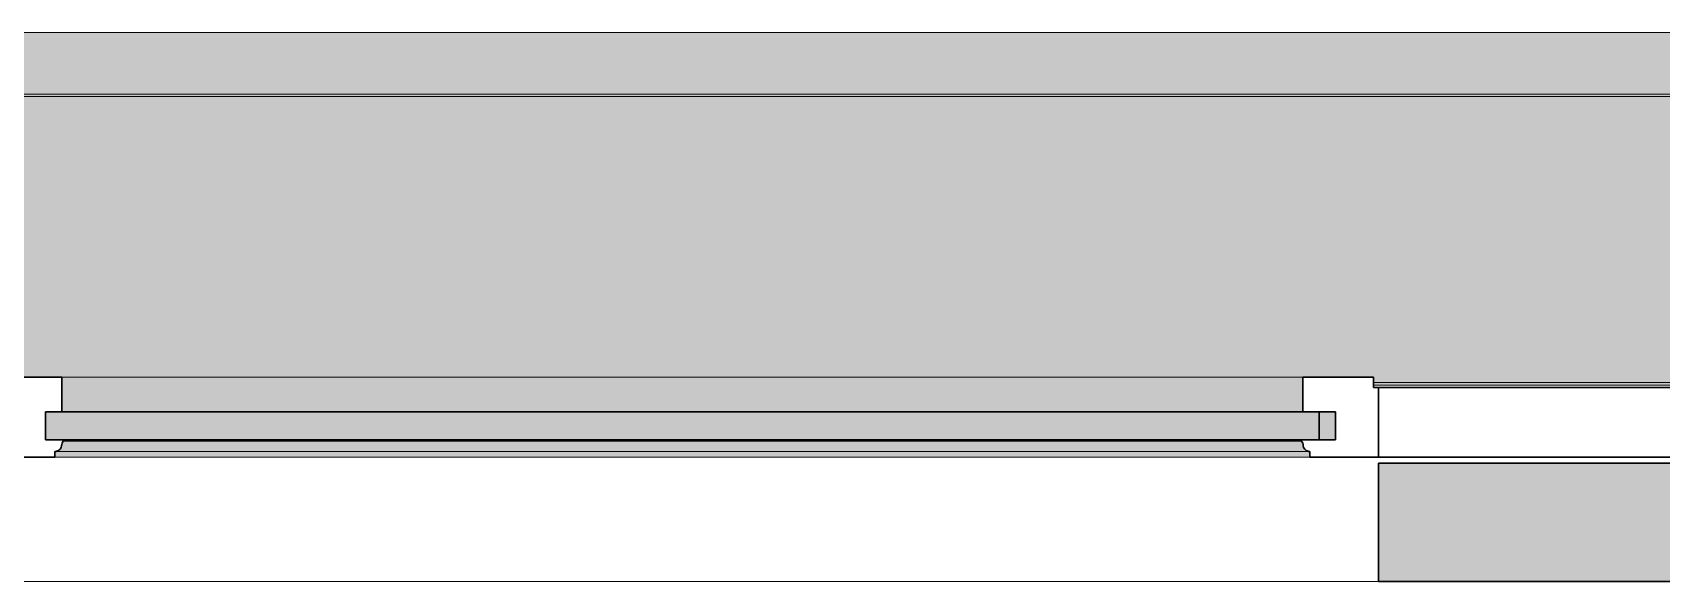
# Model space of a CAD drawing. Header units: millimetres. Extents: x 155927 to 326028, y -36033 to 97293.
# Drawn here: x 160477 to 161881, y 34246 to 34719 of the extents above; entities that cross this region are included whole.
import ezdxf

# ---------------------------------------------------------------- set-up
doc = ezdxf.new("R2010")
doc.units = ezdxf.units.MM
doc.header["$MEASUREMENT"] = 0
for name, color, linetype, lineweight in [('A-GLAZ', 7, 'CONTINUOUS', 9), ('A-GLAZ-CWMG', 7, 'CONTINUOUS', 9), ('A-WALL-PATT', 7, 'CONTINUOUS', 9), ('I-WALL', 7, 'CONTINUOUS', 9)]:
    doc.layers.add(name, color=color, linetype=linetype, lineweight=lineweight)

msp = doc.modelspace()

# ---------------------------------------------------------------- hatches: boundary and pattern name
at = {"layer": 'A-GLAZ'}
for points in [[(166692.8, 34417), (166692.8, 34718.6), (157908.8, 34718.6), (157908.8, 34417), (157913.2, 34417), (157913.2, 34421.6), (159104.5, 34421.6), (159104.5, 34417), (160441.2, 34417), (160441.2, 34421.6), (161632.5, 34421.6), (161632.5, 34417), (162969.2, 34417), (162969.2, 34421.6), (164160.5, 34421.6), (164160.5, 34417), (165497.2, 34417), (165497.2, 34421.6), (166688.5, 34421.6), (166688.5, 34417)], [(161571.6, 34391.7), (161571.6, 34421.6), (160502, 34421.6), (160502, 34391.7), (161204, 34391.7)], [(161599.6, 34367.7), (161599.6, 34391.7), (160488.1, 34391.7), (160488.1, 34367.7), (161204, 34367.7)], [(161576.1, 34357.7), (161572.7, 34360), (161571.4, 34362.7), (160501.8, 34362.7), (160500, 34359), (160499.8, 34357.7), (161573.8, 34357.7)], [(161571.8, 34362.7), (161570.4, 34366.6), (160503.3, 34366.6), (160502, 34362.7), (161571.6, 34362.7)], [(161570.4, 34366.6), (161570.4, 34367.7), (161204, 34366.6)], [(161571.8, 34352.8), (161577.6, 34352.8), (161577.6, 34357.7), (160496, 34357.7), (160496, 34352.8), (161204, 34352.8)]]:
    msp.add_hatch(color=256, dxfattribs=at).paths.add_polyline_path(points, flags=0)
h = msp.add_hatch(color=256, dxfattribs=at)
h.paths.add_polyline_path([(166692.8, 34414.8), (166692.8, 34417), (166688.5, 34417), (166688.5, 34414.8)], flags=0)
h.paths.add_polyline_path([(165450.1, 34414.8), (165497.2, 34414.8), (165497.2, 34417), (164160.5, 34417), (164160.5, 34414.8), (164843.5, 34414.8)], flags=0)
h.paths.add_polyline_path([(162969.2, 34414.8), (162969.2, 34417), (161632.5, 34417), (161632.5, 34414.8), (162964.2, 34414.8)], flags=0)
h.paths.add_polyline_path([(160441.2, 34414.8), (160441.2, 34417), (159104.5, 34417), (159104.5, 34414.8), (160436.2, 34414.8)], flags=0)
h.paths.add_polyline_path([(157913.2, 34414.8), (157913.2, 34417), (157908.8, 34417), (157908.8, 34414.8)], flags=0)
h = msp.add_hatch(color=256, dxfattribs=at)
h.paths.add_polyline_path([(164104.1, 34357.7), (164102.8, 34358.9), (164102.8, 34358.2)], flags=0)
h.paths.add_polyline_path([(160496, 34357.7), (160498.9, 34358.2), (160497.6, 34358.3)], flags=0)
h.paths.add_polyline_path([(157968, 34357.7), (157970.9, 34358.2), (157969.6, 34358.3)], flags=0)
at = {"layer": 'A-WALL-PATT'}
for points in [[(161738.8, 34245.6), (161738.8, 34347.6), (161636.8, 34347.6), (161636.8, 34245.6)], [(162862.8, 34245.6), (162862.8, 34347.6), (161738.8, 34347.6), (161738.8, 34245.6), (162332.8, 34245.6)]]:
    msp.add_hatch(color=256, dxfattribs=at).paths.add_polyline_path(points, flags=0)

# ---------------------------------------------------------------- linework, layer by layer
at = {"layer": 'A-GLAZ'}
for p, q in [((166692.8, 34718.6), (157908.8, 34718.6)), ((161571.6, 34421.6), (160502, 34421.6)), ((162969.2, 34417), (161632.5, 34417)), ((162969.2, 34414.8), (161632.5, 34414.8)), ((161570.4, 34366.6), (160503.3, 34366.6)), ((160497.6, 34357.7), (160496, 34357.7)), ((160496, 34352.8), (161577.6, 34352.8)), ((161576.1, 34357.7), (160497.6, 34357.7)), ((161577.6, 34357.7), (161576.1, 34357.7))]:
    msp.add_line(p, q, dxfattribs=at)
at = {"layer": 'A-GLAZ', "lineweight": 30}
for p, q in [((160502, 34421.6), (160441.2, 34421.6)), ((160502, 34391.7), (160502, 34421.6)), ((161632.5, 34421.6), (161571.6, 34421.6)), ((161571.6, 34421.6), (161571.6, 34391.7)), ((161632.5, 34412.6), (161632.5, 34421.6)), ((161636.8, 34412.6), (161632.5, 34412.6)), ((162964.8, 34412.6), (161636.8, 34412.6)), ((161636.8, 34412.6), (161636.8, 34352.8)), ((161636.8, 34352.8), (161636.8, 34412.6)), ((161599.6, 34391.7), (160488.1, 34391.7)), ((160488.1, 34391.7), (160488.1, 34367.7)), ((160488.1, 34367.7), (160488.1, 34391.7)), ((160488.1, 34391.7), (160502, 34391.7)), ((161571.6, 34391.7), (161585.6, 34391.7)), ((161585.6, 34391.7), (161585.6, 34367.7)), ((161599.6, 34367.7), (161599.6, 34391.7)), ((160488.1, 34367.7), (161599.6, 34367.7)), ((160503.3, 34367.7), (160488.1, 34367.7)), ((160503.3, 34366.6), (160503.3, 34367.7)), ((161585.6, 34367.7), (161570.4, 34367.7)), ((161570.4, 34367.7), (161570.4, 34366.6)), ((160436.8, 34352.8), (160496, 34352.8)), ((160496, 34352.8), (160496, 34357.7)), ((160496, 34357.7), (160497.6, 34357.7)), ((161576.1, 34357.7), (161577.6, 34357.7)), ((161577.6, 34357.7), (161577.6, 34352.8)), ((161577.6, 34352.8), (161636.8, 34352.8)), ((161636.8, 34352.8), (162964.8, 34352.8))]:
    msp.add_line(p, q, dxfattribs=at)
for centre, radius, start, end in [((160496.5, 34363), 5.36, 281.9524, 356.5739), ((160509.2, 34362.2), 7.4, 143.4261, 176.5739), ((161564.5, 34362.2), 7.4, 3.4261, 36.5739), ((161577.2, 34363), 5.36, 183.4261, 258.0476)]:
    msp.add_arc(centre, radius, start, end, dxfattribs=at)
at = {"layer": 'A-GLAZ'}
for points, knots in [([(160501, 34360), (160501.1, 34360.2), (160501.3, 34360.6), (160501.7, 34361.5), (160501.8, 34362.2), (160501.8, 34362.7)], [-0.4, -0.4, -0.4, -0.4, -0.3, -0.2, 0, 0, 0, 0]), ([(161571.8, 34362.7), (161571.9, 34362.2), (161572, 34361.5), (161572.3, 34360.8), (161572.5, 34360.3), (161572.6, 34360.1), (161572.7, 34360)], [0, 0, 0, 0, 0.2, 0.3, 0.35, 0.4, 0.4, 0.4, 0.4]), ([(160497.6, 34357.7), (160498, 34357.8), (160498.7, 34358.1), (160499.5, 34358.5), (160499.9, 34358.8), (160500, 34359)], [-1, -1, -1, -1, -0.8, -0.7, -0.6, -0.6, -0.6, -0.6]), ([(161573.6, 34359), (161573.7, 34359), (161573.8, 34358.8), (161574.2, 34358.6), (161574.6, 34358.3), (161575.2, 34358), (161575.7, 34357.8), (161576.1, 34357.7)], [0.6, 0.6, 0.6, 0.6, 0.625, 0.7, 0.775, 0.85, 1, 1, 1, 1])]:
    msp.add_open_spline(points, degree=3, knots=knots, dxfattribs=at)
for points in [[(160502.5, 34365.4), (160502.7, 34365.8), (160503, 34366.2), (160503.3, 34366.6)], [(161570.4, 34366.6), (161570.7, 34366.2), (161570.9, 34365.8), (161571.1, 34365.4)]]:
    msp.add_open_spline(points, degree=3, dxfattribs=at)
at = {"layer": 'A-GLAZ-CWMG'}
for p, q in [((160425.8, 34665.6), (160800.8, 34665.6)), ((160800.8, 34663.6), (160425.8, 34663.6)), ((160800.8, 34665.6), (161550.8, 34665.6)), ((161550.8, 34663.6), (160800.8, 34663.6)), ((161550.8, 34665.6), (162292.8, 34665.6)), ((162292.8, 34663.6), (161550.8, 34663.6))]:
    msp.add_line(p, q, dxfattribs=at)
at = {"layer": 'I-WALL', "lineweight": 30}
for p, q in [((161636.8, 34347.6), (161636.8, 34245.6)), ((161738.8, 34347.6), (161636.8, 34347.6)), ((162862.8, 34347.6), (161738.8, 34347.6)), ((161636.8, 34245.6), (161738.8, 34245.6)), ((161738.8, 34245.6), (162862.8, 34245.6))]:
    msp.add_line(p, q, dxfattribs=at)
at = {"layer": 'I-WALL'}
msp.add_line((161636.8, 34245.6), (160436.8, 34245.6), dxfattribs=at)

doc.saveas('drawing.dxf')
